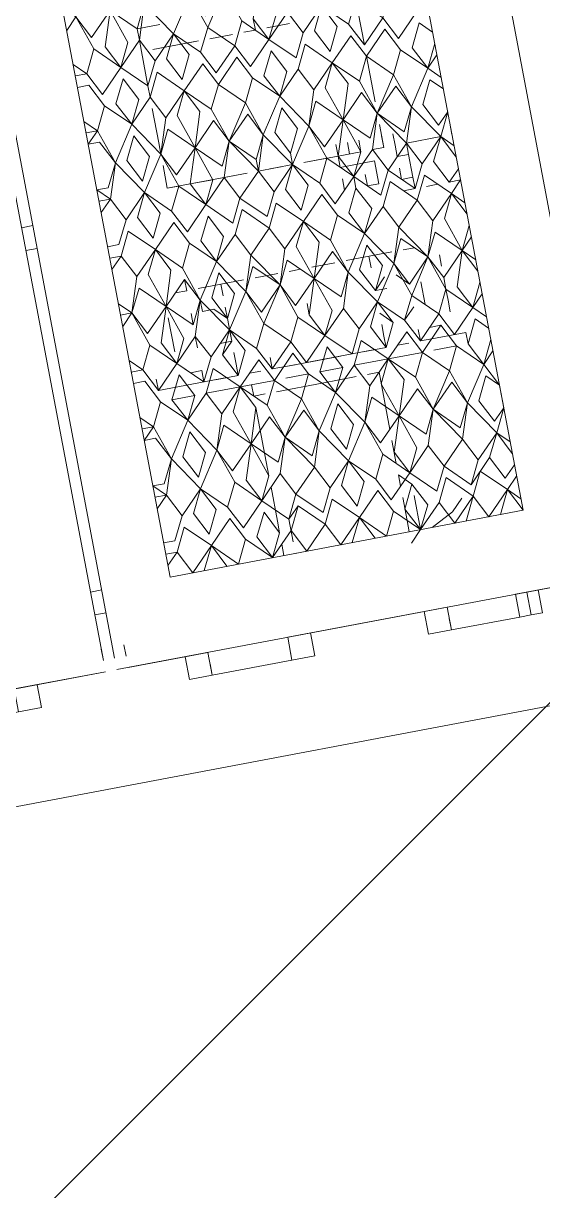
# Model space of a CAD drawing. Extents: x 407440 to 411585, y 6041728 to 6045069.
# Drawn here: x 408286.9 to 408289.47, y 6044234.84 to 6044240.62 of the extents above; entities that cross this region are included whole.
import ezdxf

# ---------------------------------------------------------------- set-up
doc = ezdxf.new("R2010")
doc.units = 0
doc.header["$LTSCALE"] = 5
doc.linetypes.add('foc-TIELINE', pattern=[1.875, 1.25, -0.625])
for name, color, linetype in [('P-BUFFER-PURPLE', 187, 'foc-TIELINE'), ('P-PROPOSED-EXISTING-H', 59, 'Continuous'), ('T-TIE', 201, 'foc-TIELINE')]:
    doc.layers.add(name, color=color, linetype=linetype)

# ---------------------------------------------------------------- blocks, each defined once
blk = doc.blocks.new('P-RIG-877')
at = {"layer": 'T-TIE', "linetype": 'ByBlock', "lineweight": 18}
for points in [[(1.1022, -12.2959), (1.1022, -11.5841)], [(0.2526, -11.6185), (0.9759, -11.6185)], [(0.9873, -11.63), (0.9873, -12.1237), (0.9873, -11.63)], [(0.3215, -12.0548), (0.907, -12.0548), (0.907, -11.6989), (0.3215, -11.6989), (0.3215, -12.0548), (0.3215, -11.6989), (0.3444, -11.7103), (0.3215, -11.7218), (0.3444, -11.7103), (0.3674, -11.7333), (0.3444, -11.7448), (0.3789, -11.7333), (0.4018, -11.7448), (0.3789, -11.7677), (0.4018, -11.7792), (0.4248, -11.7677), (0.4018, -11.7448), (0.3789, -11.7677), (0.3444, -11.7448), (0.3215, -11.7333), (0.3444, -11.7448), (0.3215, -11.7563)], [(0.4248, -11.6989), (0.4133, -11.7103), (0.4363, -11.7218), (0.4592, -11.7103), (0.4937, -11.7333), (0.4592, -11.7448), (0.4363, -11.7333), (0.4592, -11.7103), (0.4363, -11.6989)], [(0.4248, -11.6989), (0.4248, -11.6989)], [(0.4248, -11.6989), (0.4248, -11.6989)], [(0.4477, -11.6989), (0.4592, -11.7103), (0.4707, -11.6989)], [(0.4822, -11.6989), (0.4707, -11.7103), (0.4937, -11.7218), (0.5166, -11.7103), (0.5052, -11.6989), (0.5281, -11.7103), (0.5396, -11.6989)], [(0.5281, -11.6989), (0.5166, -11.6989)], [(0.574, -11.7563), (0.574, -11.7448), (0.5626, -11.7448), (0.5626, -11.7563), (0.5626, -11.7448), (0.5396, -11.7448), (0.5396, -11.7563), (0.5396, -11.7448), (0.5281, -11.7448), (0.5281, -11.7103), (0.5511, -11.6989)], [(0.5281, -11.7103), (0.5511, -11.7218), (0.574, -11.7103), (0.574, -11.6989), (0.5855, -11.7103), (0.597, -11.6989)], [(0.62, -11.6989), (0.6429, -11.7103), (0.6659, -11.7333), (0.6429, -11.7448), (0.62, -11.7677), (0.6429, -11.7792), (0.6085, -11.7677), (0.5855, -11.7792), (0.5626, -11.7677), (0.5855, -11.7448), (0.6085, -11.7677), (0.6429, -11.7448), (0.6085, -11.7333), (0.5855, -11.7448), (0.5626, -11.7333), (0.5855, -11.7103), (0.6085, -11.7333), (0.5855, -11.7448), (0.6085, -11.7677), (0.5855, -11.7792), (0.6085, -11.8022), (0.6429, -11.7792), (0.6659, -11.7677), (0.6429, -11.7448), (0.62, -11.7333), (0.6429, -11.7103), (0.6085, -11.7218), (0.5855, -11.7103), (0.6085, -11.6989)], [(0.574, -11.7103), (0.5626, -11.6989)], [(0.6314, -11.6989), (0.6429, -11.7103), (0.6544, -11.6989)], [(0.6659, -11.6989), (0.6429, -11.7103), (0.6774, -11.7218), (0.7003, -11.7103), (0.6774, -11.7333), (0.7003, -11.7448), (0.7233, -11.7333), (0.7003, -11.7103), (0.6774, -11.6989)], [(0.6888, -11.6989), (0.7003, -11.7103), (0.7118, -11.6989)], [(0.7233, -11.6989), (0.7118, -11.7103), (0.7348, -11.7218), (0.7577, -11.7103), (0.7348, -11.6989)], [(0.7462, -11.6989), (0.7577, -11.7103), (0.7807, -11.6989)], [(0.8381, -11.6989), (0.8266, -11.7103), (0.8037, -11.6989), (0.7807, -11.6989), (0.7692, -11.7103), (0.7922, -11.7218), (0.8151, -11.7103), (0.8037, -11.6989)], [(0.8725, -11.7448), (0.8496, -11.7218), (0.8266, -11.7103), (0.8496, -11.6989)], [(0.8611, -11.6989), (0.8725, -11.7103), (0.8496, -11.7218), (0.8266, -11.7103)], [(0.907, -11.6989), (0.884, -11.7103), (0.907, -11.7333), (0.884, -11.7448), (0.8611, -11.7333), (0.884, -11.7103), (0.8955, -11.6989)], [(0.907, -11.7218), (0.884, -11.7103), (0.8725, -11.6989)], [(0.9873, -11.7103), (1.0103, -11.7103), (1.0103, -11.6989), (0.9873, -11.6989)], [(0.3674, -11.7218), (0.3903, -11.7103), (0.3559, -11.7218), (0.3329, -11.7448), (0.3215, -11.7563), (0.3444, -11.7448), (0.3674, -11.7677), (0.3444, -11.7792), (0.3789, -11.7677), (0.4018, -11.7792), (0.3789, -11.8022), (0.4018, -11.8137), (0.4248, -11.8022), (0.4018, -11.7907), (0.3789, -11.8022), (0.3444, -11.7792), (0.3215, -11.7677)], [(1.0103, -11.7218), (1.0103, -11.7103)], [(0.574, -11.7333), (0.574, -11.7218)], [(0.7233, -11.7218), (0.7348, -11.7218), (0.7233, -11.7218), (0.7233, -11.7563), (0.7233, -11.7677), (0.7118, -11.7677)], [(0.9873, -11.7218), (1.0103, -11.7218), (1.0103, -11.7907), (0.9873, -11.7907), (1.0103, -11.7907), (1.0103, -11.8137), (0.9873, -11.8137)], [(0.4822, -11.7677), (0.4363, -11.7677), (0.4133, -11.7792), (0.4363, -11.8022), (0.4592, -11.7792), (0.4363, -11.7677), (0.4592, -11.7448), (0.4363, -11.7333), (0.4133, -11.7448), (0.4363, -11.7677), (0.4592, -11.7448), (0.4937, -11.7677), (0.5281, -11.7792), (0.5511, -11.7677), (0.574, -11.7792), (0.5511, -11.8022), (0.5281, -11.8137), (0.4937, -11.8022), (0.4592, -11.7907), (0.4363, -11.8022), (0.4592, -11.8137), (0.4937, -11.8022), (0.4707, -11.7792), (0.4937, -11.7677), (0.5166, -11.7792), (0.4937, -11.8022), (0.5281, -11.7907), (0.5511, -11.8022), (0.5281, -11.7792), (0.5511, -11.7677), (0.5281, -11.7448), (0.4937, -11.7677), (0.5166, -11.7448), (0.4937, -11.7333), (0.4707, -11.7448), (0.4937, -11.7677), (0.4592, -11.7792), (0.4363, -11.7677)], [(0.6888, -11.8022), (0.7003, -11.7907), (0.6774, -11.8022), (0.6429, -11.8252), (0.6774, -11.8366), (0.7003, -11.8252), (0.6774, -11.8366), (0.7003, -11.8596), (0.7233, -11.8366), (0.7003, -11.8252), (0.6774, -11.8022), (0.7003, -11.8137), (0.7233, -11.8022), (0.7003, -11.7907), (0.6774, -11.8022), (0.6429, -11.7792), (0.6774, -11.7677), (0.6429, -11.7448), (0.6774, -11.7333), (0.7003, -11.7448), (0.6774, -11.7677), (0.7003, -11.7792), (0.6774, -11.7677), (0.7003, -11.7448), (0.7233, -11.7677), (0.7003, -11.7792), (0.6774, -11.8022)], [(0.7003, -11.7333), (0.6888, -11.7333), (0.6774, -11.7333), (0.6659, -11.7333)], [(0.7348, -11.7563), (0.7348, -11.7333), (0.7118, -11.7448), (0.7348, -11.7677)], [(0.7348, -11.8366), (0.7577, -11.8252), (0.7922, -11.8366), (0.7577, -11.8596), (0.7348, -11.8366), (0.7577, -11.8252), (0.7348, -11.8022), (0.7118, -11.8252), (0.7348, -11.8366), (0.7348, -11.7677), (0.7577, -11.7448), (0.7348, -11.7677), (0.7577, -11.7792), (0.7348, -11.8022), (0.7577, -11.8137), (0.7922, -11.8022), (0.7577, -11.7907), (0.7348, -11.8022), (0.7118, -11.7792), (0.7348, -11.7677), (0.7577, -11.7792), (0.7922, -11.7677), (0.7577, -11.7448), (0.7348, -11.7333)], [(0.907, -11.7333), (0.884, -11.7448), (0.907, -11.7563)], [(0.6314, -11.7448), (0.6314, -11.7448)], [(0.7118, -11.7563), (0.7118, -11.7448)], [(0.907, -11.7677), (0.884, -11.7792), (0.8611, -11.7677), (0.884, -11.7448), (0.907, -11.7677), (0.884, -11.7792), (0.907, -11.8022), (0.884, -11.8252), (0.8611, -11.8366), (0.884, -11.8596), (0.907, -11.8481)], [(0.5396, -11.7563), (0.5281, -11.7563), (0.5166, -11.7563), (0.5281, -11.7563)], [(0.5626, -11.7563), (0.5511, -11.7563)], [(0.6314, -11.7677), (0.6314, -11.7563)], [(0.6314, -11.7563), (0.6314, -11.7563)], [(0.6888, -11.7563), (0.6659, -11.7563)], [(0.907, -11.7907), (0.8955, -11.7677), (0.884, -11.7563)], [(0.4248, -11.7677), (0.3903, -11.7677), (0.3789, -11.7677)], [(0.5052, -11.7677), (0.5281, -11.7677), (0.5281, -11.7792), (0.5281, -11.7677), (0.5166, -11.7677)], [(0.6659, -11.7677), (0.6544, -11.7792)], [(0.7003, -11.7792), (0.6888, -11.7677)], [(0.5626, -11.7907), (0.5511, -11.7907), (0.5626, -11.7907), (0.5626, -11.7792), (0.5396, -11.7792), (0.5396, -11.8137), (0.5281, -11.8137), (0.5281, -11.7907), (0.5166, -11.7907)], [(0.6314, -11.8252), (0.6314, -11.7792)], [(0.6544, -11.7907), (0.6544, -11.7907)], [(0.6659, -11.7907), (0.6659, -11.8022), (0.6544, -11.7907)], [(0.9873, -11.9285), (1.0103, -11.9285), (1.0103, -11.9514), (0.9873, -11.9514), (0.9873, -11.7907), (0.9873, -11.9514), (1.0103, -11.9514), (1.0103, -12.0318), (0.9873, -12.0318), (1.0103, -12.0318), (1.0103, -12.0548), (0.9873, -12.0548)], [(1.0103, -11.7907), (0.9988, -11.7907)], [(0.5281, -11.8022), (0.5166, -11.8022)], [(0.5396, -11.8022), (0.5396, -11.8022)], [(0.5511, -11.8022), (0.5626, -11.8022)], [(0.6774, -11.8022), (0.6774, -11.8022)], [(0.7233, -11.8252), (0.7233, -11.8022), (0.7118, -11.8022), (0.7003, -11.8022), (0.7118, -11.8022)], [(0.8611, -11.8022), (0.8496, -11.8137), (0.8611, -11.8137)], [(0.9185, -11.8137), (0.907, -11.8022), (0.8725, -11.8022)], [(0.5281, -11.8252), (0.5281, -11.8481), (0.5281, -11.8137), (0.5166, -11.8137)], [(0.5511, -11.8137), (0.5626, -11.8137)], [(0.7233, -11.8137), (0.7233, -11.8366), (0.7233, -11.8826)], [(0.8037, -11.8137), (0.7462, -11.8137), (0.7462, -11.8252)], [(0.8151, -11.8137), (0.8381, -11.8137)], [(0.8725, -11.8137), (0.8955, -11.8137), (0.907, -11.8137)], [(0.3444, -11.8596), (0.3789, -11.8711), (0.4018, -11.8596), (0.4248, -11.8826), (0.4018, -11.894), (0.3789, -11.8826), (0.4018, -11.8596), (0.3789, -11.8481), (0.3444, -11.8596), (0.3674, -11.8366), (0.3444, -11.8252), (0.3215, -11.8366), (0.3444, -11.8366)], [(0.907, -11.8366), (0.884, -11.8252), (0.907, -11.8366), (0.884, -11.8596), (0.907, -11.8711)], [(0.3903, -11.8596), (0.3903, -11.8366)], [(0.6314, -11.8596), (0.6314, -11.8366)], [(0.7462, -11.917), (0.7462, -11.8711), (0.7462, -11.8366)], [(0.7233, -11.8481), (0.7233, -11.8711), (0.7233, -11.9055)], [(0.7348, -11.8711), (0.7577, -11.8596), (0.7348, -11.8481)], [(0.3444, -11.894), (0.3444, -11.8596), (0.3674, -11.8826), (0.3444, -11.894), (0.3789, -11.8826), (0.4018, -11.894), (0.3789, -11.917), (0.4018, -11.9285), (0.4248, -11.917), (0.4018, -11.894), (0.3789, -11.917), (0.3444, -11.894), (0.3674, -11.917), (0.3444, -11.9285), (0.3215, -11.917), (0.31, -11.917), (0.2985, -11.917), (0.287, -11.917)], [(0.5166, -11.8596), (0.5281, -11.8596), (0.5281, -11.894), (0.5166, -11.894), (0.4937, -11.8826), (0.4592, -11.894), (0.4363, -11.8826), (0.4592, -11.8596), (0.4937, -11.8826), (0.4707, -11.894), (0.4937, -11.917), (0.5166, -11.894)], [(0.3903, -11.8711), (0.3903, -11.8826), (0.3903, -11.8711), (0.3789, -11.8711)], [(0.5281, -11.8711), (0.5281, -11.8826)], [(0.6314, -11.8826), (0.6314, -11.8711)], [(0.5281, -11.9285), (0.5511, -11.9514), (0.574, -11.9285), (0.5511, -11.917), (0.5281, -11.894), (0.4937, -11.917), (0.4707, -11.9285), (0.4937, -11.9514), (0.5281, -11.94), (0.5511, -11.9514), (0.5281, -11.9629), (0.4937, -11.9514), (0.5166, -11.9285), (0.4937, -11.917), (0.4592, -11.9285), (0.4363, -11.917), (0.4133, -11.9285), (0.4363, -11.9514), (0.4592, -11.9629), (0.4937, -11.9514), (0.4592, -11.94), (0.4363, -11.9514), (0.4592, -11.9285), (0.4363, -11.917), (0.4133, -11.894), (0.4363, -11.8826), (0.4592, -11.894), (0.4363, -11.917), (0.4592, -11.894), (0.4937, -11.917), (0.5281, -11.9285), (0.5281, -11.9055), (0.5281, -11.9859), (0.5166, -11.9859)], [(0.7118, -11.917), (0.7233, -11.917), (0.7003, -11.894), (0.6774, -11.917), (0.6429, -11.894), (0.6774, -11.8826), (0.7003, -11.894), (0.6774, -11.917), (0.7003, -11.9285), (0.6774, -11.917), (0.6429, -11.9285), (0.6774, -11.9514), (0.7003, -11.9285), (0.7233, -11.917), (0.7233, -11.894)], [(0.7348, -11.9055), (0.7348, -11.8826), (0.7577, -11.894), (0.7348, -11.917), (0.7118, -11.894), (0.7348, -11.8826)], [(0.907, -11.8826), (0.884, -11.894), (0.907, -11.917), (0.884, -11.9285), (0.907, -11.9514), (0.884, -11.9744), (0.907, -11.9859), (0.884, -12.0088), (0.8611, -11.9859), (0.884, -11.9744), (0.907, -11.9859)], [(0.6314, -11.917), (0.6314, -11.894)], [(0.7577, -11.94), (0.7348, -11.9514), (0.7577, -11.9285), (0.7348, -11.917), (0.7577, -11.894), (0.7922, -11.917), (0.8266, -11.9285), (0.8496, -11.9514), (0.8725, -11.9744), (0.8496, -11.9859), (0.8266, -11.9744), (0.8496, -11.9514), (0.8725, -11.9285), (0.8496, -11.917), (0.8266, -11.894), (0.7922, -11.917), (0.7577, -11.9285), (0.7348, -11.917), (0.7118, -11.9285), (0.7348, -11.9514), (0.7577, -11.9744), (0.7922, -11.9859), (0.7577, -12.0088), (0.7348, -11.9859), (0.7577, -11.9744), (0.7348, -11.9859), (0.7348, -11.917)], [(0.4363, -11.9859), (0.4133, -11.9744), (0.4363, -11.9514), (0.4592, -11.9744), (0.4363, -11.9859), (0.4248, -11.9859), (0.3903, -11.9859), (0.3789, -11.9859), (0.3444, -11.9744), (0.3789, -11.9514), (0.4018, -11.9629), (0.4248, -11.9514), (0.4018, -11.94), (0.3789, -11.9514), (0.4018, -11.9285), (0.3789, -11.917), (0.3444, -11.9285), (0.3789, -11.9514), (0.4018, -11.9744), (0.3789, -11.9859), (0.3674, -11.9859), (0.3674, -11.9629)], [(0.5511, -11.917), (0.5281, -11.9285), (0.5511, -11.917)], [(0.8496, -11.917), (0.8266, -11.9285), (0.8496, -11.917)], [(0.8611, -11.917), (0.8725, -11.9285), (0.8955, -11.9285)], [(0.907, -11.9285), (0.907, -11.917)], [(0.3903, -11.9514), (0.3903, -11.9744), (0.3903, -11.9285), (0.3903, -11.94)], [(0.6314, -11.9744), (0.6314, -11.9285)], [(0.7462, -11.9285), (0.7462, -11.94), (0.7348, -11.94)], [(0.5281, -11.94), (0.5281, -11.9629)], [(0.7348, -11.9859), (0.7118, -11.9744), (0.7348, -11.9514), (0.7577, -11.9629), (0.7922, -11.9514), (0.7577, -11.94), (0.8266, -11.94), (0.7922, -11.9514), (0.8266, -11.9629), (0.8496, -11.9514), (0.8266, -11.94)], [(0.8381, -11.94), (0.8725, -11.94), (0.884, -11.94), (0.8611, -11.9514), (0.884, -11.9629), (0.907, -11.9514), (0.884, -11.94)], [(0.8955, -11.94), (0.907, -11.94)], [(0.4477, -11.9859), (0.4822, -11.9859), (0.4937, -11.9859), (0.4707, -11.9744), (0.4937, -11.9514), (0.5166, -11.9744), (0.4937, -11.9859), (0.5281, -12.0088), (0.5511, -11.9974), (0.574, -12.0088), (0.5511, -12.0203), (0.5281, -12.0088), (0.5511, -12.0318), (0.5281, -12.0433), (0.5396, -12.0548)], [(0.5281, -11.9744), (0.5511, -11.9514), (0.574, -11.9744), (0.5511, -11.9859), (0.5281, -11.9744), (0.5281, -11.9859), (0.5052, -11.9859)], [(0.6429, -11.9744), (0.6774, -11.9514), (0.7003, -11.9744), (0.6774, -11.9859), (0.7003, -11.9744), (0.7233, -11.9859), (0.7003, -12.0088), (0.6774, -12.0203), (0.6429, -12.0088), (0.6774, -11.9974), (0.7003, -12.0088), (0.6774, -11.9859), (0.6429, -11.9744), (0.6659, -11.9859), (0.6429, -12.0088), (0.62, -11.9859), (0.6429, -11.9744), (0.6544, -11.9744), (0.6544, -11.9629), (0.6659, -11.9514)], [(0.6429, -11.9514), (0.6314, -11.9514)], [(0.7003, -11.9629), (0.6888, -11.9514), (0.6659, -11.9514), (0.6544, -11.9514)], [(0.7003, -11.9744), (0.6888, -11.9629), (0.6888, -11.9514), (0.6774, -11.9514)], [(0.7233, -11.9744), (0.7233, -11.9514), (0.7118, -11.9514), (0.7003, -11.9514)], [(1.0103, -11.9514), (0.9988, -11.9514)], [(0.7233, -11.9629), (0.7233, -12.0318), (0.7118, -12.0318)], [(0.3215, -11.9859), (0.3444, -11.9744), (0.3674, -11.9859), (0.3444, -12.0088), (0.3789, -11.9974), (0.4018, -12.0088), (0.3789, -12.0203), (0.3444, -12.0088), (0.3215, -11.9974), (0.3444, -12.0088), (0.3215, -12.0203), (0.3444, -12.0088), (0.3674, -12.0318), (0.3444, -12.0433), (0.3559, -12.0548)], [(0.4937, -11.9859), (0.5281, -11.9744), (0.5511, -11.9859), (0.5281, -12.0088), (0.4937, -12.0318), (0.5281, -12.0433), (0.5511, -12.0318), (0.574, -12.0433), (0.574, -12.0548)], [(0.62, -11.9859), (0.6314, -11.9859), (0.6314, -11.9974)], [(0.6544, -11.9859), (0.6659, -11.9859)], [(0.6774, -11.9859), (0.6888, -11.9859)], [(0.7233, -11.9859), (0.7118, -11.9859), (0.7118, -11.9974), (0.7003, -12.0088)], [(0.7118, -12.0548), (0.7118, -12.0433), (0.7348, -12.0318), (0.7577, -12.0433), (0.7922, -12.0318), (0.8266, -12.0088), (0.8496, -12.0318), (0.8266, -12.0433), (0.7922, -12.0318), (0.7577, -12.0088), (0.7348, -12.0203), (0.7348, -11.9974)], [(0.7462, -12.0548), (0.7577, -12.0433), (0.7348, -12.0318), (0.7577, -12.0088), (0.7348, -11.9974), (0.7118, -12.0088), (0.7348, -12.0203)], [(0.907, -11.9974), (0.884, -12.0088), (0.907, -12.0318), (0.884, -12.0433), (0.8611, -12.0318), (0.884, -12.0088), (0.907, -12.0203)], [(0.6888, -12.0548), (0.7003, -12.0433), (0.7233, -12.0318), (0.7003, -12.0088), (0.6774, -12.0318), (0.7003, -12.0433), (0.6774, -12.0318), (0.6429, -12.0433), (0.62, -12.0318), (0.6429, -12.0088), (0.6659, -12.0318), (0.6429, -12.0433), (0.6544, -12.0548)], [(0.6888, -12.0088), (0.6544, -12.0088)], [(0.7003, -12.0088), (0.7003, -12.0088)], [(0.3903, -12.0548), (0.4018, -12.0433), (0.3789, -12.0318), (0.3444, -12.0433), (0.3215, -12.0318), (0.3444, -12.0433), (0.3329, -12.0548)], [(0.4133, -12.0548), (0.4133, -12.0433), (0.4363, -12.0318), (0.4592, -12.0433), (0.4477, -12.0548)], [(0.5281, -12.0548), (0.5281, -12.0433), (0.5166, -12.0548), (0.5166, -12.0433), (0.4937, -12.0318), (0.4707, -12.0433), (0.4707, -12.0548), (0.4592, -12.0433), (0.4592, -12.0548)], [(0.597, -12.0548), (0.5855, -12.0433), (0.6085, -12.0318), (0.6429, -12.0433), (0.6314, -12.0548)], [(0.8266, -12.0548), (0.8266, -12.0433), (0.8151, -12.0548), (0.8151, -12.0433), (0.7922, -12.0318), (0.7692, -12.0433), (0.7692, -12.0548), (0.7577, -12.0433), (0.7577, -12.0548)], [(0.8725, -12.0548), (0.8725, -12.0433), (0.8496, -12.0318), (0.8266, -12.0433), (0.8381, -12.0548)], [(0.907, -12.0318), (0.884, -12.0433), (0.8955, -12.0548)], [(0.9873, -12.1122), (0.9873, -12.0318)], [(1.0103, -12.0318), (0.9988, -12.0318)], [(0.4018, -12.0548), (0.4018, -12.0433), (0.4018, -12.0548)], [(0.5855, -12.0548), (0.5855, -12.0433), (0.5855, -12.0548)], [(0.6429, -12.0548), (0.6429, -12.0433), (0.6429, -12.0548)], [(0.7003, -12.0548), (0.7003, -12.0433), (0.7003, -12.0548)], [(0.884, -12.0548), (0.884, -12.0433), (0.884, -12.0548)], [(0.9759, -12.1122), (0.9644, -12.1122)], [(0.9759, -12.1237), (0.2526, -12.1237)], [(0.5396, -12.1237), (0.5396, -12.1351)], [(0.5626, -12.1351), (0.5626, -12.1237)], [(0.907, -12.1351), (0.907, -12.1237)], [(0.9299, -12.1351), (0.9299, -12.1237)], [(0.2641, -12.3418), (0.2526, -12.3418), (0.2526, -12.1351), (0.9759, -12.1351), (0.9644, -12.1351)], [(0.9873, -12.3418), (0.9873, -12.2959), (1.0103, -12.2959), (1.0103, -12.227), (0.9873, -12.227), (0.9873, -12.1351)], [(0.9873, -12.227), (1.0103, -12.227), (1.0103, -12.204), (0.9873, -12.204)]]:
    blk.add_lwpolyline(points, dxfattribs=at)
for points in [[(0.9873, -11.63), (0.9873, -11.7218)], [(0.4018, -11.7448), (0.4248, -11.7333), (0.4018, -11.7103), (0.3789, -11.7333)], [(0.5281, -11.7448), (0.5511, -11.7333), (0.574, -11.7448), (0.5511, -11.7677), (0.5281, -11.7448), (0.5511, -11.7333), (0.5281, -11.7103), (0.4937, -11.7333)], [(0.7922, -11.7333), (0.7577, -11.7103), (0.7348, -11.7333), (0.7577, -11.7448)], [(0.8266, -11.7448), (0.8496, -11.7333), (0.8266, -11.7103), (0.7922, -11.7333)], [(0.6429, -11.7333), (0.6544, -11.7333)], [(0.7692, -11.7448), (0.7922, -11.7677), (0.8151, -11.7448), (0.7922, -11.7333)], [(0.8725, -11.7448), (0.8496, -11.7333), (0.8266, -11.7448), (0.8496, -11.7677)], [(0.8266, -11.7792), (0.7922, -11.7677), (0.8266, -11.7448), (0.8496, -11.7677), (0.8266, -11.7792), (0.8496, -11.7677), (0.8725, -11.7792), (0.8496, -11.8022)], [(0.8725, -11.8252), (0.8496, -11.8366), (0.8266, -11.8252), (0.8496, -11.8022), (0.8266, -11.7907), (0.7922, -11.8022), (0.8151, -11.7792), (0.7922, -11.7677), (0.7692, -11.7792), (0.7922, -11.8022), (0.8266, -11.8137), (0.8496, -11.8022)], [(0.7233, -11.7792), (0.7233, -11.7907)], [(0.5626, -11.8022), (0.5855, -11.8137), (0.6085, -11.8022), (0.5855, -11.7907)], [(0.6429, -11.8137), (0.6659, -11.8022), (0.6429, -11.7907), (0.62, -11.8022)], [(0.907, -11.8022), (0.884, -11.7907), (0.8611, -11.8022), (0.884, -11.8137)], [(0.3789, -11.8366), (0.3444, -11.8252), (0.3789, -11.8022), (0.4018, -11.8252), (0.3789, -11.8366), (0.4018, -11.8252), (0.4248, -11.8366), (0.4018, -11.8596)], [(0.4133, -11.8252), (0.4363, -11.8366), (0.4592, -11.8252), (0.4937, -11.8366), (0.5281, -11.8596), (0.5511, -11.8711), (0.574, -11.8596), (0.5511, -11.8481), (0.5281, -11.8596), (0.5511, -11.8366), (0.5281, -11.8252), (0.4937, -11.8366), (0.4592, -11.8596), (0.4363, -11.8366), (0.4592, -11.8252), (0.4363, -11.8022)], [(0.4707, -11.8252), (0.4937, -11.8366), (0.5166, -11.8252), (0.4937, -11.8022)], [(0.5511, -11.8366), (0.574, -11.8252), (0.5511, -11.8022), (0.5281, -11.8252)], [(0.5511, -11.8022), (0.5626, -11.8022)], [(0.6085, -11.8366), (0.5855, -11.8596), (0.6085, -11.8711), (0.6429, -11.8596), (0.6659, -11.8366), (0.6429, -11.8252), (0.6085, -11.8022), (0.5855, -11.8252)], [(0.6314, -11.8022), (0.6429, -11.8022)], [(0.7692, -11.8252), (0.7922, -11.8366), (0.8151, -11.8252), (0.7922, -11.8022)], [(0.5626, -11.8366), (0.5855, -11.8252), (0.6085, -11.8366), (0.6429, -11.8252), (0.62, -11.8366), (0.6429, -11.8596), (0.6774, -11.8481), (0.7003, -11.8596), (0.6774, -11.8711), (0.6429, -11.8596), (0.6085, -11.8481), (0.5855, -11.8596), (0.6085, -11.8826), (0.5855, -11.894), (0.6085, -11.917), (0.6429, -11.894), (0.6085, -11.8826), (0.5855, -11.894), (0.5626, -11.8826), (0.5855, -11.8596)], [(0.8496, -11.8366), (0.8266, -11.8252), (0.7922, -11.8366), (0.8266, -11.8596)], [(0.4363, -11.8711), (0.4592, -11.8596), (0.4363, -11.8481), (0.4133, -11.8596)], [(0.5166, -11.8596), (0.4937, -11.8481), (0.4707, -11.8596), (0.4937, -11.8711)], [(0.7348, -11.8711), (0.7348, -11.8481), (0.7118, -11.8596)], [(0.7922, -11.8711), (0.7692, -11.8596), (0.7922, -11.8481), (0.8151, -11.8596)], [(0.8496, -11.8711), (0.8725, -11.8596), (0.8496, -11.8481), (0.8266, -11.8596)], [(0.5281, -11.894), (0.5511, -11.8826), (0.5281, -11.8596), (0.4937, -11.8826)], [(0.62, -11.8826), (0.6429, -11.894), (0.6659, -11.8826), (0.6429, -11.8596)], [(0.7003, -11.894), (0.6774, -11.8826), (0.7003, -11.8596), (0.7233, -11.8826)], [(0.7577, -11.894), (0.7922, -11.8826), (0.7577, -11.8596), (0.7348, -11.8826)], [(0.8496, -11.8826), (0.8266, -11.8596), (0.7922, -11.8826), (0.8266, -11.894)], [(0.8611, -11.8826), (0.884, -11.894), (0.907, -11.8826), (0.884, -11.8596)], [(0.6659, -11.8711), (0.6774, -11.8711)], [(0.5511, -11.917), (0.574, -11.894), (0.5511, -11.8826), (0.5281, -11.894)], [(0.7692, -11.894), (0.7922, -11.917), (0.8151, -11.894), (0.7922, -11.8826)], [(0.8496, -11.917), (0.8725, -11.894), (0.8496, -11.8826), (0.8266, -11.894)], [(0.3903, -11.917), (0.3903, -11.894)], [(0.6429, -11.9285), (0.6085, -11.917), (0.5855, -11.9285), (0.6085, -11.917), (0.5855, -11.894), (0.5626, -11.917), (0.5855, -11.9285), (0.6085, -11.9514)], [(0.62, -11.917), (0.6429, -11.9285), (0.6659, -11.917), (0.6429, -11.894)], [(0.884, -11.894), (0.8611, -11.917), (0.884, -11.9285), (0.907, -11.917)], [(0.7692, -11.9285), (0.7922, -11.9514), (0.8151, -11.9285), (0.7922, -11.917)], [(0.7233, -11.9285), (0.7233, -11.94)], [(0.5855, -11.9629), (0.6085, -11.9514), (0.5855, -11.94), (0.5626, -11.9514)], [(0.6429, -11.9629), (0.6659, -11.9514), (0.6429, -11.94), (0.62, -11.9514)], [(0.7003, -11.9629), (0.7233, -11.9514), (0.7003, -11.94), (0.6774, -11.9514)], [(0.5855, -11.9744), (0.6085, -11.9859), (0.6429, -11.9744), (0.6085, -11.9514)], [(0.7692, -11.9744), (0.7922, -11.9859), (0.8151, -11.9744), (0.7922, -11.9514)], [(0.4018, -12.0088), (0.4248, -11.9859), (0.4018, -11.9744), (0.3789, -11.9859)], [(0.4592, -12.0088), (0.4937, -11.9859), (0.4592, -11.9744), (0.4363, -11.9859)], [(0.5626, -11.9859), (0.5855, -11.9744), (0.6085, -11.9859), (0.5855, -12.0088), (0.6085, -12.0203), (0.6429, -12.0088), (0.6085, -11.9974), (0.5855, -12.0088)], [(0.8266, -12.0088), (0.8496, -12.0203), (0.8725, -12.0088), (0.8496, -11.9974), (0.8266, -12.0088), (0.8496, -11.9859), (0.8266, -11.9744), (0.7922, -11.9859)], [(0.4592, -12.0088), (0.4937, -12.0318), (0.4592, -12.0433), (0.4363, -12.0318), (0.4592, -12.0088), (0.4363, -12.0203), (0.4133, -12.0088), (0.4363, -11.9974)], [(0.4937, -12.0203), (0.5166, -12.0088), (0.4937, -11.9974), (0.4707, -12.0088)], [(0.7692, -12.0088), (0.7922, -12.0203), (0.8151, -12.0088), (0.7922, -11.9974)], [(0.4018, -12.0433), (0.4248, -12.0318), (0.4018, -12.0088), (0.3789, -12.0318)], [(0.5855, -12.0433), (0.6085, -12.0318), (0.5855, -12.0088), (0.5626, -12.0318)], [(0.9873, -12.3418), (0.9873, -12.1351)]]:
    blk.add_lwpolyline(points, close=True, dxfattribs=at)

msp = doc.modelspace()

# ---------------------------------------------------------------- hatches: boundary and pattern name
at = {"layer": 'P-PROPOSED-EXISTING-H'}
h = msp.add_hatch(dxfattribs=at)
h.set_pattern_fill('ANSI31', color=256, scale=3.498392, style=0)
h.set_pattern_definition([(45, (-2243.128, 2713.837), (-7.854113246, 7.854113246), [])])
edge = h.paths.add_edge_path()
edge.add_line((408709.2898, 6043818.2218), (408241.3049, 6043729.7131))
edge.add_line((408241.3049, 6043729.7131), (407794.4358, 6043645.198))
edge.add_line((407794.4358, 6043645.198), (407673.8299, 6044282.8949))
edge.add_line((407673.8299, 6044282.8949), (408123.6694, 6044351.8304))
edge.add_line((408123.6694, 6044351.8304), (408654.5747, 6044433.1889))
edge.add_line((408654.5747, 6044433.1889), (409028.9973, 6044539.8658))
edge.add_line((409028.9973, 6044539.8658), (409149.7259, 6043901.5203))
edge.add_line((409149.7259, 6043901.5203), (408898.7917, 6043854.0618))
edge.add_arc((408782.127, 6043952.0096), 152.33, 241.435078, 319.984322, ccw=False)

# ---------------------------------------------------------------- linework, layer by layer
at = {"layer": 'P-BUFFER-PURPLE'}
msp.add_circle((408530.0404, 6044370.8772, -0.1066), 250.4343, dxfattribs=at)

# ---------------------------------------------------------------- block references
at = {"layer": 'T-TIE', "linetype": 'ByBlock', "xscale": 4.999999999955019, "yscale": 4.999999999955019, "zscale": 4.999999999955019, "rotation": 280.7096999997605}
msp.add_blockref('P-RIG-877', (408346.0047, 6044253.5322), dxfattribs=at)

doc.saveas('drawing.dxf')
